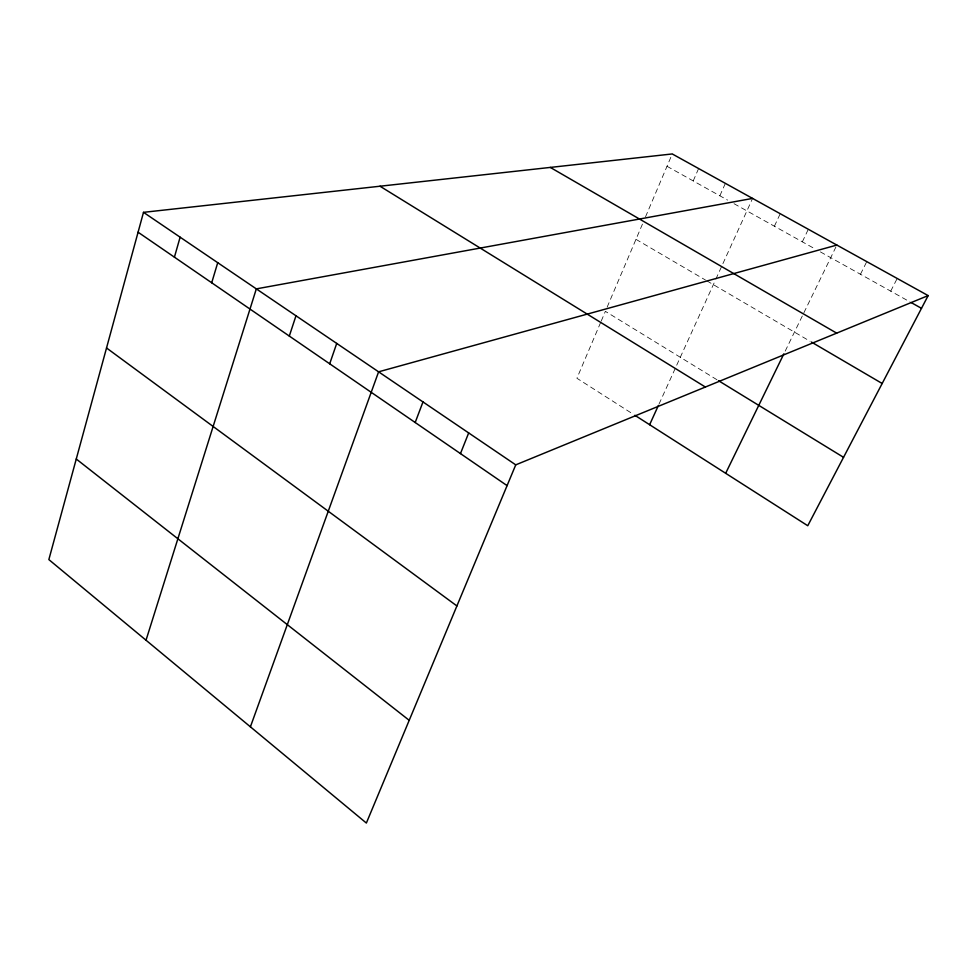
<?xml version="1.0" encoding="UTF-8"?>
<svg xmlns="http://www.w3.org/2000/svg" width="977" height="977" viewBox="0 0 977 977"><rect width="100%" height="100%" fill="white"/><g stroke="black" fill="none" stroke-linecap="round" stroke-linejoin="round"><path stroke-width="0.73" stroke-dasharray="4.88 3.66" d="M600.623 322.495L576.918 378.258L632.412 413.711M601.209 321.103L605.361 311.333L717.265 379.931M607.132 307.181L642.536 223.892M645.516 216.857L672.249 153.951M693.218 180.928L698.604 168.545M719.854 195.791L725.374 183.358M659.023 404.075L715.213 280.546M715.836 279.178L752.583 198.416M774.395 226.224L780.22 213.719M802.337 241.82L808.309 229.265M785.203 351.109L836.862 245.068M860.468 274.268L866.77 261.628M890.719 291.146L897.191 278.469M667.01 166.298L727.584 200.102M734.02 203.692L815.233 249.025M820.399 251.907L909.953 301.881M635.966 239.341L705.492 280.045M706.798 280.814L810.141 341.303"/><path stroke-width="1.47" d="M143.497 212.339L48.85 559.589L366.363 823.049L515.746 464.857L928.15 295.604L672.249 153.951L143.497 212.339L515.746 464.857M174.419 257.171L180.122 237.191M211.704 282.78L217.724 262.691M146.025 640.216L256.328 288.874L752.583 198.416M289.302 336.064L295.982 315.779M329.701 363.798L336.723 343.415M250.405 726.827L378.6 371.822L836.862 245.068M415.188 422.516L422.98 401.926M460.46 453.609L468.679 432.921M649.632 424.714L658.4 405.443M725.667 473.295L783.872 353.821M928.15 295.604L807.759 525.736L634.867 415.286M911.236 302.601L921.494 308.329M550.307 167.421L836.678 333.145M811.447 342.072L882.17 383.485M718.51 380.688L843.542 457.321M380.004 186.228L705.37 387.026M138.075 232.208L507.087 485.618M106.53 347.971L456.906 605.948M76.267 459.019L409.204 720.318"/></g></svg>
